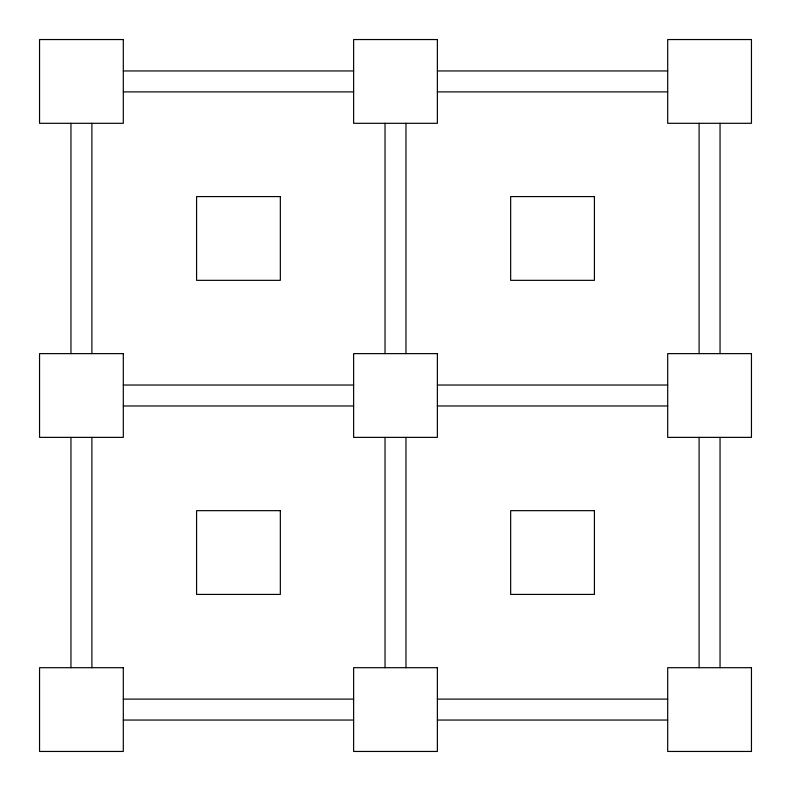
<?xml version="1.0" encoding="UTF-8"?>
<svg xmlns="http://www.w3.org/2000/svg" width="791" height="791" viewBox="0 0 791 791"><rect width="100%" height="100%" fill="white"/><g stroke="black" fill="none" stroke-linecap="round" stroke-linejoin="round"><path stroke-width="1.19" d="M123.307 70.953L353.626 70.953M437.374 70.953L667.693 70.953M123.307 91.894L353.626 91.894M437.374 91.894L667.693 91.894M123.307 385.029L353.626 385.029M437.374 385.029L667.693 385.029M123.307 405.971L353.626 405.971M437.374 405.971L667.693 405.971M123.307 699.106L353.626 699.106M437.374 699.106L667.693 699.106M123.307 720.047L353.626 720.047M437.374 720.047L667.693 720.047M720.047 123.307L720.047 353.626M720.047 437.374L720.047 667.693M699.106 123.307L699.106 353.626M699.106 437.374L699.106 667.693M405.971 123.307L405.971 353.626M405.971 437.374L405.971 667.693M385.029 123.307L385.029 353.626M385.029 437.374L385.029 667.693M91.894 123.307L91.894 353.626M91.894 437.374L91.894 667.693M70.953 123.307L70.953 353.626M70.953 437.374L70.953 667.693M123.307 39.55L39.55 39.55L39.55 123.307L123.307 123.307L123.307 39.55M437.374 39.55L353.626 39.55L353.626 123.307L437.374 123.307L437.374 39.55M751.45 39.55L667.693 39.55L667.693 123.307L751.45 123.307L751.45 39.55M280.34 196.583L196.583 196.583L196.583 280.34L280.34 280.34L280.34 196.583M594.417 196.583L510.66 196.583L510.66 280.34L594.417 280.34L594.417 196.583M123.307 353.626L39.55 353.626L39.55 437.374L123.307 437.374L123.307 353.626M437.374 353.626L353.626 353.626L353.626 437.374L437.374 437.374L437.374 353.626M751.45 353.626L667.693 353.626L667.693 437.374L751.45 437.374L751.45 353.626M280.34 510.66L196.583 510.66L196.583 594.417L280.34 594.417L280.34 510.66M594.417 510.66L510.66 510.66L510.66 594.417L594.417 594.417L594.417 510.66M123.307 667.693L39.55 667.693L39.55 751.45L123.307 751.45L123.307 667.693M437.374 667.693L353.626 667.693L353.626 751.45L437.374 751.45L437.374 667.693M751.45 667.693L667.693 667.693L667.693 751.45L751.45 751.45L751.45 667.693"/></g></svg>
